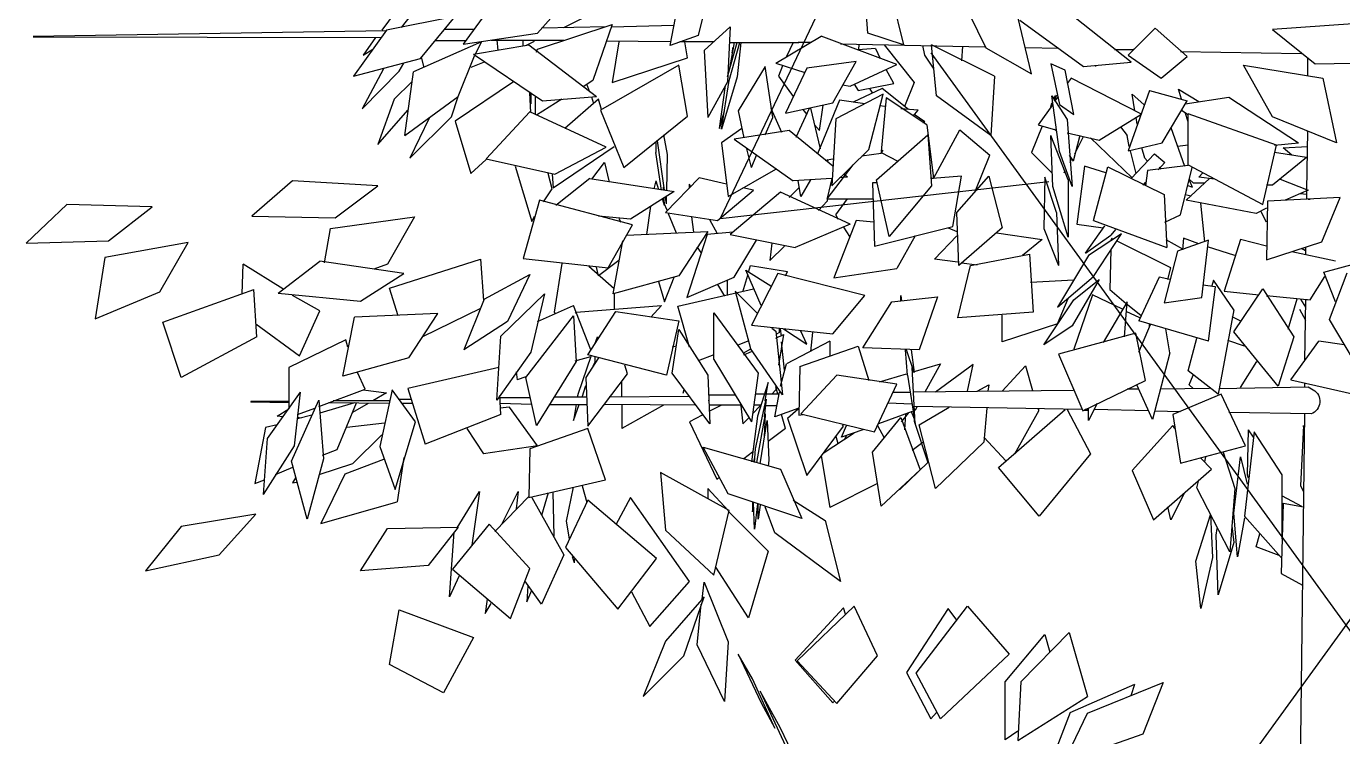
# Model space of a CAD drawing. Header units: millimetres. Extents: x 563079 to 571925, y 2063830 to 2067381.
# Drawn here: x 570921.24 to 570927.71, y 2066940.43 to 2066943.92 of the extents above; entities that cross this region are included whole.
import ezdxf

# ---------------------------------------------------------------- set-up
doc = ezdxf.new("R2010")
doc.units = ezdxf.units.MM
doc.header["$MEASUREMENT"] = 0
doc.linetypes.add('ACAD_ISO10W100', pattern=[18.5, 12, -3, 0.5, -3])
doc.layers.add('moi', color=7, linetype='Continuous')
doc.layers.add('SO', color=48, linetype='Continuous')

# ---------------------------------------------------------------- blocks, each defined once
blk = doc.blocks.new('fsdfasdfsdf')
at = {"color": 99, "linetype": 'ByBlock'}
for p, q in [((592906.08, 2068677.67), (592903.11, 2068717.81)), ((592634.92, 2068700.86), (592619.46, 2068681.24)), ((592677.74, 2068698.63), (592657.52, 2068670.98)), ((592703.31, 2068677.67), (592725.31, 2068702.65)), ((592784.77, 2068670.09), (592790.12, 2068697.74)), ((592807.96, 2068701.31), (592802.02, 2068676.34)), ((592920.35, 2068702.2), (592928.08, 2068670.54)), ((592963.16, 2068700.42), (592978.63, 2068668.75)), ((592615.9, 2068690.61), (592607.57, 2068679.46)), ((592652.76, 2068687.93), (592610.54, 2068679.46)), ((592631.36, 2068662.06), (592652.76, 2068687.93)), ((592719.36, 2068681.24), (592741.96, 2068692.39)), ((593006.57, 2068652.7), (592997.06, 2068692.84)), ((593067.82, 2068659.83), (593028.57, 2068691.05)), ((592393.5, 2068675.89), (592610.54, 2068679.45)), ((592610.54, 2068679.46), (592590.33, 2068651.36)), ((592664.06, 2068679.9), (592646.12, 2068679.9)), ((592703.31, 2068667.86), (592749.09, 2068683.03)), ((592745.53, 2068681.69), (592705.69, 2068680.8)), ((592749.09, 2068683.03), (592737.2, 2068648.69)), ((592748.5, 2068681.69), (592787.15, 2068682.58)), ((592805.59, 2068666.97), (592821.64, 2068681.69)), ((592821.64, 2068681.69), (592819.86, 2068647.79)), ((592999.44, 2068685.7), (593038.68, 2068657.16)), ((593082.69, 2068680.8), (593066.04, 2068664.29)), ((593102.31, 2068663.4), (593082.69, 2068680.8)), ((593203.99, 2068683.47), (593154.64, 2068679.9)), ((593154.64, 2068679.9), (593180.8, 2068658.94)), ((592393.5, 2068675.44), (592607.33, 2068675)), ((592603.75, 2068675), (592596.27, 2068664.29)), ((592668.82, 2068672.32), (592627.19, 2068654.04)), ((592640.58, 2068673.21), (592659.15, 2068673.21)), ((592657.52, 2068670.98), (592703.31, 2068677.67)), ((592664.06, 2068664.74), (592697.96, 2068670.54)), ((592665.25, 2068664.74), (592668.82, 2068672.32)), ((592719.36, 2068673.21), (592674.76, 2068673.21)), ((592678.33, 2068673.66), (592678.93, 2068666.97)), ((592694.39, 2068669.65), (592694.39, 2068672.77)), ((592696.17, 2068670.09), (592701.52, 2068672.77)), ((592697.96, 2068670.54), (592739.58, 2068638.87)), ((592784.77, 2068672.32), (592745.53, 2068672.77)), ((592753.26, 2068672.32), (592749.09, 2068647.35)), ((592802.02, 2068676.34), (592784.77, 2068670.09)), ((592811.53, 2068672.32), (592790.72, 2068672.32)), ((592795.48, 2068662.51), (592793.69, 2068672.32)), ((592819.86, 2068650.91), (592825.8, 2068671.88)), ((592821.05, 2068671.88), (592863.86, 2068671.88)), ((592821.05, 2068648.69), (592827.59, 2068671.88)), ((592824.02, 2068671.88), (592821.05, 2068654.93)), ((592828.18, 2068671.88), (592825.8, 2068650.91)), ((592827.59, 2068671.88), (592828.18, 2068671.88)), ((592849.59, 2068659.39), (592877.54, 2068675.89)), ((592860.29, 2068671.88), (592856.13, 2068663.4)), ((592871, 2068671.88), (592863.27, 2068671.88)), ((592923.92, 2068658.5), (592877.54, 2068675.89)), ((592978.03, 2068669.2), (592889.43, 2068670.98)), ((592900.73, 2068670.98), (592900.13, 2068667.42)), ((592928.08, 2068670.54), (592906.08, 2068677.67)), ((592916.19, 2068670.54), (592934.62, 2068647.35)), ((592983.98, 2068651.36), (592945.33, 2068670.54)), ((592948.3, 2068639.32), (592945.33, 2068670.54)), ((592596.27, 2068664.29), (592602.22, 2068667.86)), ((592633.73, 2068656.71), (592631.95, 2068662.96)), ((592654.55, 2068638.87), (592664.66, 2068663.85)), ((592664.06, 2068664.74), (592706.28, 2068636.2)), ((592702.71, 2068666.08), (592703.31, 2068667.86)), ((592749.09, 2068647.35), (592795.48, 2068662.51)), ((592805.59, 2068666.97), (592807.96, 2068625.94)), ((592822.83, 2068665.63), (592823.42, 2068669.2)), ((592822.83, 2068666.52), (592822.83, 2068665.63)), ((592910.84, 2068668.31), (592900.13, 2068667.42)), ((592910.84, 2068668.31), (592913.81, 2068662.06)), ((592941.16, 2068664.29), (592939.97, 2068670.09)), ((592946.51, 2068656.27), (592941.16, 2068664.29)), ((592964.35, 2068669.65), (592963.76, 2068660.73)), ((592978.63, 2068668.75), (593006.57, 2068652.7)), ((593023.38, 2068668.29), (593002.77, 2068668.75)), ((593069.01, 2068667.42), (593057.71, 2068667.42)), ((593066.04, 2068664.29), (593086.25, 2068650.02)), ((593069.6, 2068667.86), (593069.01, 2068667.42)), ((593086.25, 2068650.02), (593102.31, 2068663.4)), ((593098.15, 2068666.52), (593172.48, 2068665.19)), ((592590.33, 2068651.36), (592631.36, 2068662.06)), ((592608.76, 2068655.82), (592595.68, 2068631.29)), ((592595.68, 2068631.29), (592618.27, 2068654.48)), ((592618.27, 2068654.48), (592621.25, 2068659.39)), ((592670.6, 2068659.83), (592662.28, 2068656.71)), ((592790.12, 2068658.05), (592741.96, 2068630.4)), ((592795.48, 2068626.83), (592790.12, 2068658.05)), ((592843.05, 2068657.16), (592826.4, 2068629.95)), ((592847.8, 2068625.94), (592843.05, 2068657.16)), ((592849.59, 2068659.39), (592867.43, 2068653.59)), ((592853.75, 2068657.6), (592851.37, 2068651.36)), ((592868.62, 2068656.27), (592855.53, 2068628.62)), ((592898.94, 2068660.28), (592868.62, 2068656.27)), ((592884.67, 2068634.86), (592898.94, 2068660.28)), ((592895.38, 2068645.12), (592923.92, 2068658.5)), ((592922.13, 2068646.9), (592917.38, 2068655.37)), ((593027.39, 2068654.93), (593018.47, 2068658.94)), ((593018.47, 2068658.94), (593023.82, 2068633.97)), ((593032.74, 2068627.72), (593027.39, 2068654.93)), ((593038.68, 2068657.16), (593067.82, 2068659.83)), ((593045.82, 2068657.6), (593046.41, 2068657.6)), ((593046.41, 2068657.6), (593046.41, 2068657.6)), ((593154.64, 2068626.39), (593136.8, 2068658.05)), ((593136.8, 2068658.05), (593185.56, 2068650.02)), ((593176.05, 2068662.06), (593176.05, 2068651.36)), ((593180.8, 2068658.94), (593228.97, 2068659.83)), ((592626, 2068647.79), (592615.3, 2068637.09)), ((592621.84, 2068614.79), (592627.19, 2068654.04)), ((592688.44, 2068647.79), (592652.76, 2068623.71)), ((592737.2, 2068648.69), (592731.26, 2068644.67)), ((592735.42, 2068641.55), (592733.63, 2068646.46)), ((592819.86, 2068647.79), (592807.96, 2068625.94)), ((592825.8, 2068650.91), (592816.29, 2068618.8)), ((592816.29, 2068618.8), (592821.05, 2068648.69)), ((592851.37, 2068651.36), (592860.29, 2068638.87)), ((592897.75, 2068646.46), (592900.13, 2068642.44)), ((592900.13, 2068642.44), (592922.13, 2068646.9)), ((592934.62, 2068647.35), (592928.68, 2068632.63)), ((592983.98, 2068651.36), (592981.6, 2068614.79)), ((593030.95, 2068650.02), (593028.57, 2068646.9)), ((593073.77, 2068628.17), (593030.95, 2068650.02)), ((593185.56, 2068650.02), (593193.88, 2068610.33)), ((592621.84, 2068614.79), (592654.55, 2068638.87)), ((592650.38, 2068626.39), (592654.55, 2068638.87)), ((592699.14, 2068629.06), (592698.55, 2068641.1)), ((592698.55, 2068641.1), (592699.14, 2068640.66)), ((592699.14, 2068640.66), (592699.14, 2068634.41)), ((592702.12, 2068627.72), (592702.12, 2068638.43)), ((592706.28, 2068636.2), (592739.58, 2068638.87)), ((592737.8, 2068634.41), (592736.61, 2068638.43)), ((592815.1, 2068619.25), (592818.67, 2068645.56)), ((592915.59, 2068640.21), (592886.46, 2068625.05)), ((592890.62, 2068646.01), (592895.38, 2068645.12)), ((592915, 2068643.78), (592897.16, 2068635.31)), ((592906.67, 2068606.32), (592915.59, 2068640.21)), ((592909.05, 2068641.1), (592907.27, 2068643.78)), ((592931.05, 2068630.85), (592915, 2068643.78)), ((592981.6, 2068614.79), (592948.3, 2068639.32)), ((593023.82, 2068604.98), (593019.06, 2068639.32)), ((593019.06, 2068639.32), (593028.57, 2068624.6)), ((593020.25, 2068637.09), (593021.44, 2068639.32)), ((593020.84, 2068636.2), (593022.03, 2068639.77)), ((593022.63, 2068638.43), (593020.84, 2068635.75)), ((593021.44, 2068639.32), (593022.03, 2068638.87)), ((593079.12, 2068642.44), (593066.04, 2068605.43)), ((593068.42, 2068640.21), (593075.55, 2068633.97)), ((593070.2, 2068629.95), (593068.42, 2068640.21)), ((593079.12, 2068642.44), (593102.31, 2068636.2)), ((593098.74, 2068637.09), (593096.96, 2068643.33)), ((593096.96, 2068643.33), (593109.45, 2068635.75)), ((593101.12, 2068634.41), (593127.88, 2068638.43)), ((593127.88, 2068638.43), (593170.69, 2068610.33)), ((592615.3, 2068637.09), (592605.19, 2068609.44)), ((592605.19, 2068609.44), (592623.63, 2068630.4)), ((592718.17, 2068637.09), (592702.71, 2068627.28)), ((592740.77, 2068637.09), (592719.96, 2068619.25)), ((592742.55, 2068630.85), (592740.77, 2068637.09)), ((592741.96, 2068630.4), (592756.23, 2068595.17)), ((592846.62, 2068631.74), (592853.16, 2068617.02)), ((592855.53, 2068628.62), (592884.67, 2068634.86)), ((592862.08, 2068613.9), (592870.4, 2068631.74)), ((592866.24, 2068630.85), (592868.62, 2068627.72)), ((592870.4, 2068631.74), (592871, 2068631.74)), ((592871, 2068631.74), (592876.94, 2068606.76)), ((592888.83, 2068636.64), (592875.16, 2068603.64)), ((592876.35, 2068617.91), (592878.73, 2068633.52)), ((592904.3, 2068634.41), (592888.83, 2068636.64)), ((592916.78, 2068632.63), (592913.21, 2068633.08)), ((592917.38, 2068637.98), (592914.4, 2068604.98)), ((592942.35, 2068621.48), (592917.38, 2068637.98)), ((592937, 2068630.4), (592926.3, 2068631.29)), ((592934.03, 2068626.83), (592937, 2068630.4)), ((593019.66, 2068633.97), (593010.74, 2068621.48)), ((593018.47, 2068632.18), (593019.06, 2068634.86)), ((593023.82, 2068633.97), (593032.74, 2068627.72)), ((593086.85, 2068610.33), (593102.31, 2068636.2)), ((593098.74, 2068630.4), (593102.9, 2068627.72)), ((592624.81, 2068600.97), (592650.38, 2068626.39)), ((592636.71, 2068625.49), (592624.81, 2068600.97)), ((592652.76, 2068623.71), (592662.28, 2068591.6)), ((592698.55, 2068629.51), (592671.79, 2068600.52)), ((592745.53, 2068607.65), (592698.55, 2068629.51)), ((592702.71, 2068627.28), (592702.12, 2068627.72)), ((592756.23, 2068595.17), (592795.48, 2068626.83)), ((592815.1, 2068619.25), (592818.07, 2068629.95)), ((592826.4, 2068629.95), (592829.97, 2068613.45)), ((592843.05, 2068615.24), (592847.8, 2068625.94)), ((592886.46, 2068625.05), (592884.08, 2068584.02)), ((592941.16, 2068623.26), (592934.62, 2068627.72)), ((592939.97, 2068622.82), (592941.16, 2068623.26)), ((593028.57, 2068624.6), (593031.55, 2068583.57)), ((593048.2, 2068612.11), (593073.77, 2068627.72)), ((593070.79, 2068625.94), (593071.39, 2068621.93)), ((593073.77, 2068627.72), (593073.77, 2068628.17)), ((593102.9, 2068623.26), (593101.12, 2068629.06)), ((593157.02, 2068608.99), (593102.9, 2068628.17)), ((593102.9, 2068596.95), (593102.9, 2068628.17)), ((593193.88, 2068610.33), (593154.64, 2068626.39)), ((592780.61, 2068615.24), (592782.99, 2068603.2)), ((592828.78, 2068619.25), (592816.29, 2068610.33)), ((592857.91, 2068617.91), (592824.02, 2068612.56)), ((592884.67, 2068596.06), (592857.91, 2068617.91)), ((592873.37, 2068621.48), (592876.35, 2068617.91)), ((592911.43, 2068587.59), (592942.95, 2068615.24)), ((592942.35, 2068621.48), (592946.51, 2068588.48)), ((592942.95, 2068615.24), (592945.33, 2068584.02)), ((592946.51, 2068588.48), (592962.57, 2068618.36)), ((592962.57, 2068618.36), (592981, 2068602.75)), ((593013.11, 2068620.59), (593006.57, 2068604.53)), ((593010.74, 2068621.48), (593021.44, 2068618.36)), ((593029.17, 2068587.59), (593018.47, 2068614.79)), ((593019.66, 2068583.57), (593018.47, 2068614.79)), ((593022.03, 2068617.47), (593020.84, 2068618.8)), ((593028.57, 2068616.57), (593048.2, 2068612.11)), ((593036.31, 2068614.79), (593032.14, 2068599.18)), ((593033.33, 2068603.64), (593038.68, 2068614.34)), ((593061.28, 2068620.14), (593065.44, 2068614.79)), ((593066.63, 2068608.1), (593065.44, 2068614.79)), ((593092.2, 2068619.7), (593100.53, 2068596.06)), ((593176.05, 2068617.47), (593175.45, 2068581.34)), ((593176.64, 2068617.02), (593176.05, 2068617.47)), ((592712.82, 2068582.68), (592750.28, 2068608.1)), ((592714.01, 2068591.15), (592745.53, 2068607.65)), ((592775.85, 2068610.78), (592775.85, 2068604.53)), ((592781.2, 2068581.34), (592777.04, 2068611.67)), ((592816.29, 2068610.33), (592820.45, 2068577.33)), ((592824.02, 2068612.56), (592860.29, 2068587.14)), ((592834.72, 2068595.17), (592831.75, 2068606.76)), ((592884.08, 2068584.02), (592906.67, 2068606.32)), ((592914.4, 2068604.09), (592915.59, 2068605.87)), ((593068.42, 2068588.92), (593042.85, 2068613.45)), ((593066.04, 2068605.43), (593086.85, 2068610.33)), ((593076.15, 2068600.97), (593074.36, 2068607.21)), ((593102.9, 2068608.99), (593096.36, 2068608.1)), ((593148.69, 2068572.42), (593157.02, 2068608.99)), ((593155.83, 2068608.99), (593170.69, 2068610.33)), ((593161.18, 2068607.21), (593176.05, 2068608.1)), ((593166.53, 2068602.75), (593161.18, 2068607.21)), ((592662.28, 2068591.6), (592671.79, 2068600.07)), ((592671.79, 2068600.52), (592714.01, 2068591.15)), ((592736.61, 2068588.03), (592744.34, 2068598.29)), ((592744.34, 2068598.29), (592747.31, 2068586.25)), ((592779.42, 2068581.34), (592775.85, 2068604.53)), ((592782.99, 2068603.2), (592782.39, 2068580.9)), ((592834.72, 2068595.17), (592837.7, 2068602.75)), ((592879.92, 2068599.63), (592884.67, 2068600.52)), ((592881.7, 2068600.07), (592881.1, 2068599.18)), ((592902.51, 2068602.3), (592914.4, 2068604.09)), ((592914.4, 2068604.53), (592924.51, 2068599.18)), ((592972.08, 2068580.45), (592981, 2068602.75)), ((593006.57, 2068604.53), (593019.06, 2068592.05)), ((593031.55, 2068583.57), (593023.82, 2068604.98)), ((593029.76, 2068602.75), (593032.14, 2068599.18)), ((593030.36, 2068598.29), (593030.95, 2068600.07)), ((593067.23, 2068605.43), (593070.79, 2068591.6)), ((593067.82, 2068588.48), (593082.09, 2068603.64)), ((593077.93, 2068599.18), (593076.15, 2068600.97)), ((593082.09, 2068603.64), (593088.63, 2068598.29)), ((593088.63, 2068598.29), (593084.47, 2068593.83)), ((593175.45, 2068601.41), (593154.64, 2068584.46)), ((593175.45, 2068601.41), (593155.83, 2068604.53)), ((592689.63, 2068596.06), (592699.74, 2068562.17)), ((592712.23, 2068582.23), (592709.85, 2068591.6)), ((592712.23, 2068591.15), (592712.82, 2068582.68)), ((592820.45, 2068577.33), (592849.59, 2068594.28)), ((592881.1, 2068575.99), (592897.16, 2068596.95)), ((592893.59, 2068589.37), (592891.21, 2068591.15)), ((592963.76, 2068589.82), (592945.92, 2068588.48)), ((592958.41, 2068559.04), (592963.76, 2068589.82)), ((592960.79, 2068567.52), (592980.41, 2068589.82)), ((592980.41, 2068589.82), (592988.73, 2068558.15)), ((593026.79, 2068592.05), (593027.39, 2068593.38)), ((593039.28, 2068596.06), (593034.52, 2068560.38)), ((593052.36, 2068592.05), (593039.28, 2068596.06)), ((593044.63, 2068562.61), (593053.55, 2068595.61)), ((593053.55, 2068595.61), (593088.04, 2068578.67)), ((593077.93, 2068593.38), (593076.74, 2068584.02)), ((593102.9, 2068596.51), (593077.93, 2068593.38)), ((593086.25, 2068594.28), (593085.07, 2068595.17)), ((593098.15, 2068566.18), (593105.28, 2068595.17)), ((593102.9, 2068596.95), (593148.69, 2068572.42)), ((593109.45, 2068589.37), (593111.82, 2068592.05)), ((592552.86, 2068587.14), (592527.89, 2068565.29)), ((592605.19, 2068584.02), (592552.86, 2068587.14)), ((592579.03, 2068564.39), (592605.19, 2068584.02)), ((592706.87, 2068574.21), (592712.23, 2068582.23)), ((592735.42, 2068588.48), (592714.61, 2068571.98)), ((592735.42, 2068588.48), (592787.15, 2068580.45)), ((592775.85, 2068587.14), (592774.66, 2068582.23)), ((592775.85, 2068587.14), (592777.64, 2068581.79)), ((592780.61, 2068581.34), (592780.61, 2068583.13)), ((592802.61, 2068588.92), (592781.8, 2068567.52)), ((592797.26, 2068583.57), (592796.67, 2068584.91)), ((592796.67, 2068582.68), (592796.67, 2068584.91)), ((592819.26, 2068584.91), (592802.61, 2068588.92)), ((592835.91, 2068581.34), (592829.37, 2068582.68)), ((592863.86, 2068582.68), (592857.91, 2068576.88)), ((592884.08, 2068588.48), (592860.29, 2068587.14)), ((592865.05, 2068577.33), (592863.27, 2068587.14)), ((592871, 2068587.59), (592865.05, 2068577.33)), ((592884.08, 2068588.48), (592881.1, 2068576.44)), ((592893.59, 2068589.37), (592888.83, 2068588.92)), ((592911.43, 2068585.8), (592909.05, 2068585.8)), ((592909.05, 2068585.8), (592910.24, 2068547)), ((592919.16, 2068552.8), (592911.43, 2068587.59)), ((592945.33, 2068584.02), (592919.16, 2068552.8)), ((592946.51, 2068588.48), (592944.73, 2068588.92)), ((592945.92, 2068588.48), (592944.73, 2068588.03)), ((593014.9, 2068589.37), (593014.3, 2068557.71)), ((593022.03, 2068567.52), (593014.9, 2068589.37)), ((593029.17, 2068552.35), (593019.66, 2068583.57)), ((593029.17, 2068587.59), (593029.17, 2068552.35)), ((593076.74, 2068586.25), (593074.96, 2068584.46)), ((593076.74, 2068584.91), (593075.55, 2068584.91)), ((593101.72, 2068575.1), (593115.99, 2068588.48)), ((593102.31, 2068584.46), (593105.28, 2068583.13)), ((593103.5, 2068588.03), (593105.88, 2068585.8)), ((593103.5, 2068587.59), (593105.28, 2068583.13)), ((593105.88, 2068585.8), (593113.01, 2068585.8)), ((593118.96, 2068588.03), (593109.45, 2068589.37)), ((593154.64, 2068584.46), (593151.07, 2068584.46)), ((593159.4, 2068588.03), (593176.64, 2068581.34)), ((592704.5, 2068575.1), (592694.39, 2068539.42)), ((592761.58, 2068559.94), (592704.5, 2068575.1)), ((592787.15, 2068580.45), (592760.39, 2068563.5)), ((592781.2, 2068571.98), (592780.02, 2068575.99)), ((592780.02, 2068575.99), (592780.61, 2068574.65)), ((592780.61, 2068576.44), (592781.2, 2068571.98)), ((592780.61, 2068574.65), (592780.61, 2068573.76)), ((592780.61, 2068573.76), (592782.99, 2068568.85)), ((592782.39, 2068572.87), (592781.8, 2068576.88)), ((592782.39, 2068572.87), (592782.39, 2068577.33)), ((592813.91, 2068562.61), (592835.91, 2068581.34)), ((592852.56, 2068580), (592821.64, 2068554.14)), ((592895.38, 2068560.38), (592852.56, 2068580)), ((592881.1, 2068574.65), (592875.75, 2068568.85)), ((592881.1, 2068576.44), (592881.1, 2068575.99)), ((592881.1, 2068575.99), (592881.1, 2068574.65)), ((592881.1, 2068575.99), (592909.05, 2068575.99)), ((592886.46, 2068566.18), (592893.59, 2068575.99)), ((593088.04, 2068578.67), (593089.82, 2068546.11)), ((593101.12, 2068578.67), (593104.69, 2068577.77)), ((593144.53, 2068567.07), (593101.72, 2068575.1)), ((593151.67, 2068574.65), (593151.07, 2068538.53)), ((593196.26, 2068576.88), (593151.67, 2068574.65)), ((593176.64, 2068581.34), (593162.37, 2068575.1)), ((593175.45, 2068578.67), (593171.88, 2068579.11)), ((593175.45, 2068581.34), (593175.45, 2068580.9)), ((593175.45, 2068580.9), (593175.45, 2068575.54)), ((593177.83, 2068575.54), (593176.64, 2068575.54)), ((593184.97, 2068549.68), (593196.26, 2068576.88)), ((592414.31, 2068572.42), (592389.34, 2068548.79)), ((592466.64, 2068571.08), (592414.31, 2068572.42)), ((592439.88, 2068550.12), (592466.64, 2068571.08)), ((592770.5, 2068554.14), (592772.88, 2068571.53)), ((592781.8, 2068567.52), (592813.91, 2068562.61)), ((592783.58, 2068567.07), (592788.34, 2068555.03)), ((592886.46, 2068566.18), (592887.65, 2068563.5)), ((592961.98, 2068534.96), (592960.79, 2068567.52)), ((593022.03, 2068567.52), (593023.22, 2068534.96)), ((593088.63, 2068561.72), (593098.15, 2068566.18)), ((593113.01, 2068549.68), (593110.64, 2068573.31)), ((593151.07, 2068570.19), (593144.53, 2068567.07)), ((593151.07, 2068561.72), (593147.5, 2068568.41)), ((592527.89, 2068565.29), (592579.03, 2068564.39)), ((592572.49, 2068536.74), (592576.05, 2068557.71)), ((592576.05, 2068557.71), (592627.79, 2068564.84)), ((592627.79, 2068564.84), (592611.14, 2068535.85)), ((592699.74, 2068562.17), (592701.52, 2068565.29)), ((592760.39, 2068563.5), (592740.77, 2068565.29)), ((592746.72, 2068533.62), (592761.58, 2068559.94)), ((592753.26, 2068563.95), (592754.45, 2068561.72)), ((592797.85, 2068564.84), (592799.04, 2068555.48)), ((592813.91, 2068554.58), (592809.15, 2068563.06)), ((592895.38, 2068560.38), (592861.48, 2068546.11)), ((592898.94, 2068562.61), (592885.27, 2068527.38)), ((592891.21, 2068558.6), (592894.78, 2068552.8)), ((592909.65, 2068561.72), (592898.94, 2068562.61)), ((592910.24, 2068547), (592958.41, 2068559.04)), ((592955.43, 2068558.15), (592960.79, 2068555.92)), ((592988.73, 2068558.15), (592961.98, 2068534.96)), ((593014.3, 2068557.71), (593023.22, 2068534.96)), ((593034.52, 2068560.38), (593050.58, 2068558.15)), ((593039.87, 2068542.54), (593051.77, 2068559.49)), ((593044.63, 2068562.61), (593089.82, 2068546.11)), ((593058.31, 2068557.26), (593055.33, 2068553.69)), ((592389.34, 2068548.79), (592439.88, 2068550.12)), ((592488.64, 2068549.23), (592437.5, 2068539.87)), ((592471.4, 2068518.9), (592488.64, 2068549.23)), ((592749.69, 2068517.57), (592755.64, 2068550.12)), ((592758.01, 2068553.69), (592807.96, 2068555.92)), ((592807.96, 2068555.92), (592790.12, 2068528.72)), ((592807.37, 2068554.14), (592794.88, 2068515.34)), ((592823.42, 2068555.48), (592807.37, 2068554.14)), ((592821.64, 2068554.14), (592861.48, 2068546.11)), ((592824.02, 2068527.82), (592837.7, 2068550.57)), ((592935.22, 2068553.25), (592923.92, 2068533.18)), ((592947.11, 2068538.97), (592960.79, 2068553.25)), ((592985.17, 2068555.03), (593013.11, 2068551.02)), ((593013.11, 2068551.02), (593001.22, 2068541.2)), ((593039.87, 2068542.54), (593055.33, 2068553.69)), ((593061.87, 2068554.58), (593041.66, 2068541.2)), ((593044.63, 2068528.27), (593061.87, 2068554.58)), ((593055.93, 2068551.91), (593055.33, 2068550.57)), ((593056.52, 2068551.02), (593055.93, 2068551.91)), ((593092.2, 2068533.62), (593058.9, 2068550.12)), ((593089.23, 2068551.02), (593099.34, 2068545.22)), ((593115.39, 2068550.57), (593096.36, 2068543.88)), ((593099.93, 2068551.91), (593099.34, 2068544.77)), ((593109.45, 2068548.34), (593099.93, 2068551.91)), ((593111.23, 2068515.34), (593115.39, 2068550.57)), ((593135.02, 2068551.02), (593124.91, 2068519.35)), ((593151.07, 2068547), (593135.02, 2068551.02)), ((593151.07, 2068538.53), (593184.97, 2068549.68)), ((592803.8, 2068542.99), (592801.42, 2068546.56)), ((592847.21, 2068548.79), (592846.02, 2068538.08)), ((592854.94, 2068547), (592846.02, 2068538.08)), ((592969.11, 2068534.96), (593005.38, 2068542.1)), ((593005.38, 2068542.1), (593007.76, 2068506.42)), ((593041.66, 2068541.2), (593022.63, 2068509.54)), ((593055.33, 2068544.77), (593054.74, 2068520.24)), ((593096.36, 2068543.88), (593088.04, 2068512.22)), ((593131.45, 2068541.2), (593114.8, 2068546.56)), ((593193.29, 2068537.64), (593166.53, 2068543.43)), ((593172.48, 2068545.66), (593174.86, 2068544.33)), ((593174.86, 2068546.11), (593174.86, 2068541.65)), ((593186.15, 2068530.95), (593233.13, 2068543.88)), ((592437.5, 2068539.87), (592431.56, 2068502.4)), ((592521.94, 2068517.57), (592522.54, 2068535.85)), ((592546.92, 2068520.69), (592522.54, 2068535.85)), ((592543.94, 2068518.01), (592569.51, 2068537.64)), ((592621.25, 2068530.05), (592569.51, 2068537.64)), ((592611.14, 2068535.85), (592602.81, 2068532.73)), ((592612.33, 2068521.13), (592668.22, 2068538.97)), ((592668.22, 2068538.97), (592670.01, 2068513.55)), ((592694.39, 2068539.42), (592746.72, 2068533.62)), ((592718.17, 2068536.3), (592713.42, 2068506.42)), ((592750.28, 2068520.69), (592734.82, 2068534.51)), ((592740.77, 2068528.72), (592739.58, 2068534.07)), ((592753.26, 2068538.08), (592740.77, 2068528.72)), ((592832.94, 2068530.95), (592834.13, 2068534.96)), ((592834.13, 2068534.96), (592856.72, 2068531.39)), ((592885.27, 2068527.38), (592923.92, 2068533.18)), ((592961.38, 2068537.19), (592947.11, 2068538.97)), ((592961.38, 2068502.85), (592969.11, 2068534.96)), ((592963.76, 2068536.74), (592973.27, 2068535.41)), ((593090.42, 2068526.49), (593092.2, 2068533.62)), ((592594.49, 2068513.11), (592621.25, 2068530.05)), ((592670.6, 2068514.45), (592698.55, 2068529.61)), ((592698.55, 2068529.61), (592684.87, 2068500.62)), ((592790.12, 2068528.72), (592749.69, 2068517.57)), ((592777.64, 2068525.15), (592781.2, 2068512.66)), ((592781.2, 2068512.66), (592787.15, 2068527.82)), ((592794.88, 2068515.34), (592824.02, 2068527.82)), ((592819.86, 2068516.68), (592819.86, 2068526.04)), ((592829.37, 2068518.9), (592832.34, 2068529.16)), ((592831.15, 2068532.28), (592846.62, 2068522.47)), ((592840.67, 2068510.43), (592831.15, 2068532.28)), ((592850.78, 2068530.05), (592834.72, 2068498.39)), ((592904.3, 2068516.68), (592850.78, 2068530.05)), ((592855.53, 2068528.72), (592856.72, 2068531.39)), ((593032.74, 2068526.04), (593005.98, 2068524.7)), ((593022.63, 2068509.54), (593044.63, 2068528.27)), ((593048.2, 2068526.49), (593031.55, 2068497.94)), ((593032.74, 2068514), (593048.2, 2068526.49)), ((593085.07, 2068527.82), (593072.58, 2068501.07)), ((593091.61, 2068526.49), (593085.07, 2068527.82)), ((593118.37, 2068526.04), (593117.18, 2068522.03)), ((593130.85, 2068507.76), (593118.37, 2068526.04)), ((593177.83, 2068514), (593186.75, 2068528.27)), ((593193.29, 2068512.66), (593186.15, 2068530.95)), ((593189.72, 2068501.96), (593200.43, 2068530.5)), ((592431.56, 2068502.4), (592471.4, 2068518.9)), ((592473.18, 2068500.17), (592529.08, 2068520.24)), ((592530.86, 2068491.25), (592529.08, 2068520.24)), ((592543.94, 2068518.01), (592594.49, 2068513.11)), ((592617.68, 2068504.19), (592612.33, 2068521.13)), ((592680.71, 2068491.7), (592707.47, 2068517.57)), ((592707.47, 2068517.57), (592699.14, 2068481.89)), ((592750.28, 2068517.57), (592750.28, 2068508.2)), ((592789.53, 2068509.99), (592835.91, 2068520.69)), ((592813.91, 2068523.36), (592818.07, 2068516.23)), ((592838.29, 2068505.53), (592824.61, 2068519.35)), ((592824.61, 2068519.35), (592834.13, 2068484.12)), ((593044.04, 2068517.12), (593032.74, 2068483.67)), ((593062.47, 2068508.2), (593044.04, 2068517.12)), ((593054.74, 2068520.24), (593064.85, 2068511.77)), ((593119.55, 2068522.03), (593111.82, 2068522.92)), ((593115.39, 2068488.58), (593119.55, 2068522.03)), ((593124.91, 2068519.35), (593146.31, 2068517.12)), ((593130.85, 2068494.38), (593148.69, 2068520.69)), ((593148.69, 2068520.69), (593167.72, 2068491.25)), ((592569.51, 2068507.31), (592552.86, 2068516.68)), ((592670.6, 2068514.45), (592658.11, 2068483.23)), ((592703.31, 2068500.62), (592725.31, 2068510.43)), ((592736.01, 2068483.23), (592725.31, 2068510.43)), ((592727.09, 2068506.42), (592779.42, 2068510.43)), ((592779.42, 2068510.43), (592772.88, 2068503.3)), ((592796.67, 2068485.01), (592789.53, 2068509.99)), ((592884.67, 2068493.04), (592904.3, 2068516.68)), ((592903.11, 2068484.56), (592920.95, 2068512.66)), ((592920.95, 2068512.66), (592948.89, 2068515.78)), ((592926.3, 2068513.11), (592926.3, 2068516.68)), ((592926.3, 2068516.68), (592926.89, 2068513.11)), ((592948.89, 2068515.78), (592937.6, 2068483.23)), ((593014.3, 2068486.35), (593032.74, 2068514)), ((593022.63, 2068499.28), (593029.17, 2068514.89)), ((593065.44, 2068512.66), (593050.58, 2068487.69)), ((593063.66, 2068491.25), (593065.44, 2068512.66)), ((593064.85, 2068511.77), (593073.77, 2068504.63)), ((593088.04, 2068512.22), (593111.23, 2068515.34)), ((593151.07, 2068516.68), (593177.83, 2068514)), ((593151.67, 2068515.78), (593151.67, 2068516.23)), ((593169.5, 2068514.45), (593164.15, 2068495.71)), ((593171.88, 2068514.45), (593174.86, 2068509.54)), ((593174.86, 2068514), (593174.26, 2068476.54)), ((593176.05, 2068514), (593174.86, 2068514)), ((592557.03, 2068479.66), (592569.51, 2068507.31)), ((592583.78, 2068467.17), (592590.92, 2068503.3)), ((592642.06, 2068505.53), (592590.92, 2068503.3)), ((592624.22, 2068478.32), (592642.06, 2068505.53)), ((592668.22, 2068508.65), (592632.55, 2068491.25)), ((592696.17, 2068466.28), (592725.31, 2068504.19)), ((592713.42, 2068506.42), (592714.61, 2068505.53)), ((592725.31, 2068504.19), (592727.09, 2068476.09)), ((592726.5, 2068505.97), (592727.09, 2068506.42)), ((592734.23, 2068480.1), (592751.47, 2068506.86)), ((592751.47, 2068506.86), (592790.12, 2068501.07)), ((592790.12, 2068501.07), (592782.39, 2068467.62)), ((592811.53, 2068477.43), (592811.53, 2068505.97)), ((592811.53, 2068505.97), (592838.88, 2068468.96)), ((593007.76, 2068506.42), (592961.38, 2068502.85)), ((592988.73, 2068488.13), (592988.73, 2068504.63)), ((593073.17, 2068502.85), (593064.85, 2068506.86)), ((593115.39, 2068488.58), (593072.58, 2068501.07)), ((593130.85, 2068507.76), (593121.34, 2068456.02)), ((593129.66, 2068503.74), (593135.02, 2068501.07)), ((593171.29, 2068508.2), (593174.86, 2068501.51)), ((593214.1, 2068460.93), (593189.72, 2068501.96)), ((592484.48, 2068466.28), (592473.18, 2068500.17)), ((592530.27, 2068499.28), (592557.03, 2068479.66)), ((592684.87, 2068500.62), (592658.11, 2068483.23)), ((592785.96, 2068468.96), (592790.12, 2068495.71)), ((592790.12, 2068495.71), (592807.96, 2068467.62)), ((592834.72, 2068498.39), (592884.67, 2068493.04)), ((592847.21, 2068496.61), (592849.59, 2068494.82)), ((592849.59, 2068494.82), (592853.75, 2068455.58)), ((592851.97, 2068493.93), (592849.59, 2068492.59)), ((592849.59, 2068490.36), (592854.35, 2068492.59)), ((592854.35, 2068492.59), (592851.37, 2068473.86)), ((592851.97, 2068493.93), (592851.97, 2068496.16)), ((592853.16, 2068491.7), (592852.56, 2068496.16)), ((592854.35, 2068496.16), (592868.62, 2068486.79)), ((592868.62, 2068486.79), (592865.05, 2068494.82)), ((592872.18, 2068493.93), (592871, 2068482.33)), ((593022.63, 2068499.28), (592988.73, 2068488.13)), ((593031.55, 2068497.94), (593014.3, 2068486.35)), ((593070.79, 2068493.48), (593023.22, 2068480.55)), ((593076.74, 2068464.5), (593070.79, 2068493.48)), ((593072.58, 2068481.89), (593079.71, 2068498.84)), ((593079.12, 2068497.05), (593079.12, 2068498.84)), ((593091.61, 2068481.44), (593089.23, 2068496.16)), ((593158.21, 2068460.93), (593130.85, 2068494.38)), ((592530.86, 2068491.25), (592484.48, 2068466.28)), ((592585.57, 2068489.47), (592550.48, 2068472.52)), ((592586.76, 2068485.01), (592585.57, 2068489.47)), ((592678.33, 2068452.45), (592680.71, 2068491.7)), ((592738.39, 2068486.79), (592740.17, 2068491.25)), ((592740.17, 2068491.25), (592739.58, 2068488.58)), ((592788.34, 2068485.46), (592785.96, 2068485.01)), ((592794.88, 2068487.69), (592795.48, 2068487.69)), ((592796.07, 2068486.35), (592796.07, 2068485.9)), ((592832.34, 2068488.58), (592825.8, 2068485.9)), ((592854.94, 2068470.74), (592853.16, 2068488.13)), ((592882.89, 2068488.58), (592856.13, 2068474.75)), ((592864.45, 2068472.97), (592900.13, 2068485.46)), ((592882.89, 2068488.58), (592882.89, 2068479.21)), ((592900.13, 2068485.46), (592906.67, 2068464.5)), ((592937.6, 2068483.23), (592903.11, 2068484.56)), ((593102.9, 2068470.29), (593108.26, 2068490.36)), ((593137.39, 2068485.46), (593127.29, 2068489.02)), ((593167.72, 2068491.25), (593158.21, 2068460.93)), ((593165.94, 2068464.94), (593183.18, 2068488.58)), ((593198.64, 2068486.35), (593183.18, 2068488.58)), ((592624.22, 2068478.32), (592583.78, 2068467.17)), ((592699.14, 2068481.89), (592678.33, 2068452.45)), ((592726.5, 2068476.54), (592736.01, 2068479.21)), ((592736.01, 2068479.21), (592728.28, 2068456.47)), ((592740.77, 2068478.32), (592733.04, 2068466.28)), ((592782.39, 2068467.62), (592734.23, 2068480.1)), ((592738.39, 2068478.77), (592738.39, 2068475.64)), ((592811.53, 2068480.1), (592802.02, 2068476.54)), ((592811.53, 2068477.43), (592834.72, 2068439.07)), ((592834.13, 2068483.67), (592829.37, 2068481)), ((592829.97, 2068480.1), (592834.72, 2068482.33)), ((592853.75, 2068455.58), (592834.13, 2068484.12)), ((592930.46, 2068467.62), (592929.27, 2068483.23)), ((592934.62, 2068469.4), (592929.86, 2068483.23)), ((592932.84, 2068483.23), (592934.62, 2068469.4)), ((593023.22, 2068480.55), (593038.09, 2068445.76)), ((593033.33, 2068483.23), (593032.74, 2068483.67)), ((593091.61, 2068481.44), (593080.9, 2068440.41)), ((592550.48, 2068472.52), (592550.48, 2068447.1)), ((592597.46, 2068459.14), (592592.7, 2068469.4)), ((592679.52, 2068472.52), (592623.63, 2068459.59)), ((592679.52, 2068472.08), (592679.52, 2068472.52)), ((592690.23, 2068469.85), (592690.82, 2068464.94)), ((592727.09, 2068476.09), (592702.71, 2068436.84)), ((592734.23, 2068436.4), (592758.61, 2068468.51)), ((592738.39, 2068475.64), (592737.2, 2068472.97)), ((592758.61, 2068468.51), (592756.82, 2068473.86)), ((592809.15, 2068437.74), (592785.96, 2068468.96)), ((592838.88, 2068468.96), (592834.72, 2068439.07)), ((592852.56, 2068460.93), (592856.13, 2068474.75)), ((592864.45, 2068472.97), (592863.86, 2068443.09)), ((592913.21, 2068463.6), (592929.86, 2068468.51)), ((592935.22, 2068437.74), (592933.43, 2068472.52)), ((592933.43, 2068469.4), (592934.03, 2068469.85)), ((592934.03, 2068469.85), (592950.68, 2068474.75)), ((592950.68, 2068474.75), (592941.16, 2068457.36)), ((592970.89, 2068474.31), (592947.7, 2068457.36)), ((592967.33, 2068457.81), (592970.89, 2068474.31)), ((593003.01, 2068473.42), (592988.73, 2068457.81)), ((593003.01, 2068473.42), (593007.17, 2068458.25)), ((593121.34, 2068456.02), (593102.9, 2068470.29)), ((593135.02, 2068460.04), (593145.12, 2068476.09)), ((592696.17, 2068466.73), (592690.82, 2068464.94)), ((592702.71, 2068436.84), (592696.17, 2068466.28)), ((592730.66, 2068454.24), (592733.04, 2068461.37)), ((592733.04, 2068466.28), (592734.23, 2068436.4)), ((592755.04, 2068454.68), (592755.04, 2068463.6)), ((592807.96, 2068467.62), (592809.15, 2068437.74)), ((592844.83, 2068463.16), (592838.29, 2068442.64)), ((592843.05, 2068452.01), (592844.83, 2068463.16)), ((592849.59, 2068460.93), (592849.59, 2068458.7)), ((592850.78, 2068456.02), (592849.59, 2068460.48)), ((592887.05, 2068467.62), (592865.05, 2068443.98)), ((592923.92, 2068462.27), (592887.05, 2068467.62)), ((592910.24, 2068432.83), (592923.92, 2068462.27)), ((592930.46, 2068467.62), (592935.22, 2068437.74)), ((592973.27, 2068457.81), (592980.41, 2068461.82)), ((592980.41, 2068461.82), (592979.81, 2068457.81)), ((593038.09, 2068445.76), (593076.74, 2068464.5)), ((593080.9, 2068440.41), (593071.39, 2068461.82)), ((593103.5, 2068461.82), (593105.88, 2068467.62)), ((593105.88, 2068459.59), (593103.5, 2068461.82)), ((593121.93, 2068459.59), (593176.64, 2068460.48)), ((593165.94, 2068464.94), (593214.7, 2068453.79)), ((593174.26, 2068462.71), (593174.26, 2068460.48)), ((592537.4, 2068428.82), (592557.62, 2068457.36)), ((592552.27, 2068414.99), (592568.92, 2068452.45)), ((592554.05, 2068424.36), (592557.62, 2068457.36)), ((592568.92, 2068448.44), (592597.46, 2068459.14)), ((592568.92, 2068452.45), (592571.89, 2068416.33)), ((592596.27, 2068458.7), (592610.54, 2068456.91)), ((592610.54, 2068456.91), (592602.04, 2068452.01)), ((592614.11, 2068458.7), (592606.38, 2068423.91)), ((592628.38, 2068439.07), (592614.11, 2068458.7)), ((592618.27, 2068452.9), (592625.71, 2068452.9)), ((592623.63, 2068459.59), (592634.33, 2068425.25)), ((592680.71, 2068443.53), (592680.12, 2068455.13)), ((592698.95, 2068453.79), (592680.12, 2068453.79)), ((592680.12, 2068453.79), (592680.12, 2068453.35)), ((592680.12, 2068453.35), (592680.12, 2068452.9)), ((592733.52, 2068454.24), (592713.42, 2068454.24)), ((592728.28, 2068456.47), (592727.69, 2068454.24)), ((592796.56, 2068454.69), (592747.31, 2068454.24)), ((592793.1, 2068458.7), (592792.5, 2068456.47)), ((592808.44, 2068455.58), (592824.74, 2068455.58)), ((592808.56, 2068452.01), (592808.56, 2068452.45)), ((592842.56, 2068456.02), (592837.08, 2068456.02)), ((592837.1, 2068422.57), (592843.64, 2068452.9)), ((592843.64, 2068452.9), (592842.45, 2068442.2)), ((592851.7, 2068456.02), (592843.69, 2068456.02)), ((592849.59, 2068458.7), (592847.21, 2068456.02)), ((592848.99, 2068442.2), (592851.97, 2068457.36)), ((592921.54, 2068457.36), (592932.09, 2068457.36)), ((593032.14, 2068458.25), (592934.21, 2068457.36)), ((593072.58, 2068459.14), (593065.44, 2068459.14)), ((593115.99, 2068459.59), (593085.66, 2068459.14)), ((593123.12, 2068456.02), (593093.39, 2068443.53)), ((593137.99, 2068424.36), (593123.12, 2068456.02)), ((592550.48, 2068451.56), (592527.29, 2068451.56)), ((592527.29, 2068451.56), (592527.29, 2068451.12)), ((592550.48, 2068450.67), (592527.29, 2068451.12)), ((592543.35, 2068442.64), (592550.48, 2068447.1)), ((592555.84, 2068443.53), (592566.54, 2068447.55)), ((592590.92, 2068450.67), (592569.51, 2068444.43)), ((592612.23, 2068450.22), (592574.87, 2068450.67)), ((592612.33, 2068452.01), (592577.84, 2068452.01)), ((592580.22, 2068422.13), (592592.11, 2068450.67)), ((592599.32, 2068450.37), (592589.73, 2068444.87)), ((592626.54, 2068450.22), (592620.27, 2068450.22)), ((592680.12, 2068451.12), (592680.12, 2068450.67)), ((592699.74, 2068449.78), (592680.12, 2068450.22)), ((592686.06, 2068447.99), (592680.12, 2068447.55)), ((592703.31, 2068424.36), (592686.06, 2068447.99)), ((592710.75, 2068449.78), (592733.63, 2068449.78)), ((592727.09, 2068449.78), (592725.31, 2068439.97)), ((592725.31, 2068439.97), (592728.88, 2068449.78)), ((592800.54, 2068449.33), (592744.34, 2068449.78)), ((592755.04, 2068449.78), (592755.04, 2068435.06)), ((592780.61, 2068449.33), (592755.04, 2068435.06)), ((592828.52, 2068449.33), (592808.56, 2068449.33)), ((592816.29, 2068449.33), (592808.56, 2068445.32)), ((592828.18, 2068448.89), (592829.37, 2068437.74)), ((592835.32, 2068443.98), (592840.07, 2068448.89)), ((592840.42, 2068449.33), (592836.15, 2068449.33)), ((592850.18, 2068448.89), (592843.2, 2068448.89)), ((592863.86, 2068447.55), (592848.99, 2068442.2)), ((592856.72, 2068441.3), (592863.27, 2068447.1)), ((592933.43, 2068445.32), (592912.62, 2068437.74)), ((592918.55, 2068450.71), (592933.23, 2068450.21)), ((592926.89, 2068439.07), (592931.05, 2068444.43)), ((592932.84, 2068445.32), (592934.62, 2068440.86)), ((593037.49, 2068446.66), (592934.62, 2068448.44)), ((592934.62, 2068445.76), (592935.22, 2068446.21)), ((592936.41, 2068448.44), (592935.22, 2068446.21)), ((592937.6, 2068437.29), (592956.03, 2068447.99)), ((592979.22, 2068447.55), (592977.44, 2068426.59)), ((592986.36, 2068410.98), (593027.39, 2068446.66)), ((592996.46, 2068419.45), (593011.33, 2068446.21)), ((593011.33, 2068446.21), (593010.74, 2068447.1)), ((593028.57, 2068446.66), (593042.85, 2068419.45)), ((593039.87, 2068446.66), (593039.28, 2068446.21)), ((593039.28, 2068446.21), (593041.66, 2068446.21)), ((593041.66, 2068446.66), (593039.87, 2068446.66)), ((593041.66, 2068447.1), (593041.06, 2068447.1)), ((593047.01, 2068450.22), (593041.66, 2068439.97)), ((593041.66, 2068439.97), (593041.66, 2068447.55)), ((593041.66, 2068446.21), (593041.66, 2068447.1)), ((593078.52, 2068445.76), (593045.22, 2068446.66)), ((593082.09, 2068445.76), (593098.15, 2068445.32)), ((593178.42, 2068443.98), (593127.88, 2068444.87)), ((592543.35, 2068437.29), (592536.21, 2068435.51)), ((592546.92, 2068442.2), (592543.35, 2068442.64)), ((592564.76, 2068443.09), (592555.84, 2068440.86)), ((592558.22, 2068441.3), (592555.84, 2068441.75)), ((592609.35, 2068438.18), (592586.16, 2068435.51)), ((592615.9, 2068397.6), (592628.38, 2068439.07)), ((592680.71, 2068443.53), (592634.33, 2068425.25)), ((592804.4, 2068443.09), (592796.67, 2068439.07)), ((592796.67, 2068439.07), (592813.32, 2068403.84)), ((592829.37, 2068437.74), (592832.94, 2068441.3)), ((592838.29, 2068442.64), (592834.72, 2068414.55)), ((592843.05, 2068443.98), (592837.7, 2068414.1)), ((592840.07, 2068413.21), (592844.24, 2068439.97)), ((592843.05, 2068443.98), (592842.45, 2068429.71)), ((592844.24, 2068439.97), (592845.43, 2068415.44)), ((592855.53, 2068435.06), (592853.16, 2068443.53)), ((592856.72, 2068441.3), (592868.62, 2068406.07)), ((592863.86, 2068443.09), (592866.24, 2068443.53)), ((592865.05, 2068443.98), (592910.24, 2068432.83)), ((592868.62, 2068406.07), (592891.21, 2068436.4)), ((592890.02, 2068429.71), (592893, 2068436.84)), ((592891.21, 2068436.4), (592890.62, 2068437.29)), ((592909.05, 2068420.34), (592926.3, 2068441.75)), ((592912.03, 2068436.84), (592916.19, 2068429.26)), ((592926.3, 2068441.75), (592938.19, 2068409.64)), ((592929.27, 2068443.98), (592928.68, 2068434.17)), ((592934.62, 2068440.86), (592934.62, 2068439.52)), ((592934.62, 2068439.52), (592942.95, 2068414.1)), ((592947.7, 2068398.04), (592937.6, 2068437.29)), ((593093.39, 2068436.84), (593068.42, 2068409.19)), ((593093.39, 2068443.53), (593098.15, 2068413.65)), ((593094.58, 2068435.06), (593093.39, 2068436.84)), ((593174.26, 2068443.98), (593165.94, 2067736.21)), ((593173.67, 2068436.84), (593171.88, 2068399.83)), ((593173.67, 2068435.95), (593173.67, 2068436.84)), ((592536.21, 2068435.51), (592529.67, 2068401.17)), ((592535.02, 2068394.48), (592537.4, 2068428.82)), ((592607.57, 2068431.05), (592589.73, 2068413.21)), ((592659.9, 2068435.06), (592670.01, 2068419.45)), ((592734.23, 2068435.06), (592698.55, 2068422.57)), ((592744.93, 2068403.4), (592734.23, 2068435.06)), ((592855.53, 2068435.06), (592844.83, 2068427.03)), ((592878.73, 2068419.9), (592897.75, 2068432.38)), ((592886.46, 2068430.16), (592887.65, 2068425.7)), ((592903.11, 2068434.17), (592890.02, 2068429.71)), ((592893, 2068430.6), (592891.81, 2068428.37)), ((592977.44, 2068429.71), (592991.11, 2068414.99)), ((593143.34, 2068432.83), (593137.39, 2068381.1)), ((593139.77, 2068434.17), (593139.18, 2068406.52)), ((593139.77, 2068434.17), (593142.75, 2068429.71)), ((593160.58, 2068406.52), (593143.34, 2068432.83)), ((592535.02, 2068394.48), (592554.05, 2068424.36)), ((592571.3, 2068418.56), (592580.22, 2068422.13)), ((592606.38, 2068423.91), (592615.9, 2068397.6)), ((592703.31, 2068424.36), (592670.01, 2068419.45)), ((592698.55, 2068422.57), (592697.96, 2068392.69)), ((592804.99, 2068423.47), (592852.56, 2068410.09)), ((592820.45, 2068394.92), (592804.99, 2068423.47)), ((592835.32, 2068420.34), (592829.97, 2068416.33)), ((592836.51, 2068414.1), (592837.1, 2068422.57)), ((592914.4, 2068387.34), (592909.05, 2068420.34)), ((592933.43, 2068421.68), (592939.97, 2068426.59)), ((592977.44, 2068426.59), (592947.7, 2068398.04)), ((593098.15, 2068413.65), (593137.99, 2068424.36)), ((593124.31, 2068420.34), (593131.45, 2068398.04)), ((592561.78, 2068379.31), (592552.27, 2068414.99)), ((592571.89, 2068416.33), (592561.78, 2068379.31)), ((592589.73, 2068413.21), (592568.92, 2068406.52)), ((592608.76, 2068415.88), (592584.97, 2068406.96)), ((592621.25, 2068417.22), (592617.08, 2068390.02)), ((592836.51, 2068416.78), (592835.91, 2068414.55)), ((592845.43, 2068415.44), (592844.83, 2068411.87)), ((592877.54, 2068418.11), (592882.89, 2068386.45)), ((592942.95, 2068414.1), (592925.7, 2068397.6)), ((593042.85, 2068419.45), (593011.33, 2068381.1)), ((593117.18, 2068410.09), (593110.64, 2068416.78)), ((593113.01, 2068414.55), (593113.61, 2068417.67)), ((593130.85, 2068382.88), (593135.02, 2068417.67)), ((593135.02, 2068417.67), (593139.18, 2068400.72)), ((592552.86, 2068410.98), (592542.16, 2068406.52)), ((592554.65, 2068404.73), (592552.86, 2068401.61)), ((592584.97, 2068406.96), (592570.11, 2068376.64)), ((592821.05, 2068384.67), (592778.83, 2068407.86)), ((592778.83, 2068407.86), (592781.8, 2068372.62)), ((592813.32, 2068403.84), (592814.5, 2068404.73)), ((592852.56, 2068410.09), (592865.64, 2068379.76)), ((592938.19, 2068409.64), (592914.4, 2068387.34)), ((593011.33, 2068381.1), (592986.36, 2068410.98)), ((593068.42, 2068409.19), (593081.5, 2068378.87)), ((593081.5, 2068378.87), (593117.18, 2068410.09)), ((593139.18, 2068406.52), (593139.77, 2068404.73)), ((593160.58, 2068367.27), (593160.58, 2068406.52)), ((592529.67, 2068401.17), (592535.62, 2068403.4)), ((592552.86, 2068401.61), (592555.24, 2068402.06)), ((592653.95, 2068373.96), (592667.63, 2068396.26)), ((592667.63, 2068396.26), (592662.87, 2068363.26)), ((592681.31, 2068376.19), (592691.41, 2068396.26)), ((592691.41, 2068396.26), (592690.23, 2068385.56)), ((592697.96, 2068392.69), (592744.93, 2068403.4)), ((592713.42, 2068369.06), (592712.82, 2068395.81)), ((592721.15, 2068377.98), (592725.31, 2068398.94)), ((592730.66, 2068399.83), (592733.63, 2068389.57)), ((592807.96, 2068398.04), (592820.45, 2068384.67)), ((592807.96, 2068398.04), (592807.96, 2068391.8)), ((592912.03, 2068401.17), (592882.89, 2068386.45)), ((592925.7, 2068397.6), (592925.11, 2068397.6)), ((593108.26, 2068398.49), (593109.45, 2068403.4)), ((593128.47, 2068359.24), (593108.26, 2068398.49)), ((593131.45, 2068398.04), (593128.47, 2068359.24)), ((593171.88, 2068399.83), (593173.67, 2068396.26)), ((592570.11, 2068376.64), (592617.08, 2068390.02)), ((592697.96, 2068393.14), (592677.14, 2068371.73)), ((592699.74, 2068392.69), (592719.36, 2068357.46)), ((592709.85, 2068395.37), (592705.69, 2068381.54)), ((592734.23, 2068390.91), (592720.55, 2068361.92)), ((592776.45, 2068355.23), (592734.23, 2068390.91)), ((592760.39, 2068392.69), (592751.47, 2068375.75)), ((592796.67, 2068340.96), (592760.39, 2068392.69)), ((592865.64, 2068379.76), (592820.45, 2068394.92)), ((592835.91, 2068389.57), (592835.32, 2068389.57)), ((592835.32, 2068389.57), (592835.32, 2068383.77)), ((592835.32, 2068383.77), (592835.91, 2068388.68)), ((592836.51, 2068373.07), (592835.91, 2068389.57)), ((592838.29, 2068388.68), (592836.51, 2068373.07)), ((592838.88, 2068388.23), (592838.29, 2068388.68)), ((592838.88, 2068379.31), (592838.88, 2068388.23)), ((592840.07, 2068387.79), (592838.88, 2068379.31)), ((592860.29, 2068390.91), (592879.92, 2068378.42)), ((593100.53, 2068395.37), (593092.2, 2068378.87)), ((593161.18, 2068389.12), (593159.99, 2068345.86)), ((593160.58, 2068393.58), (593172.48, 2068387.34)), ((593161.18, 2068389.12), (593173.67, 2068386.9)), ((592530.27, 2068382.44), (592484.48, 2068374.85)), ((592507.67, 2068357.46), (592530.27, 2068382.44)), ((592811.53, 2068344.97), (592821.05, 2068384.67)), ((592820.45, 2068384.22), (592844.83, 2068359.69)), ((592848.99, 2068370.84), (592843.05, 2068386.9)), ((593092.2, 2068378.87), (593090.42, 2068386.9)), ((593107.66, 2068353.45), (593116.58, 2068381.99)), ((593116.58, 2068381.99), (593117.77, 2068355.68)), ((593133.23, 2068356.12), (593130.85, 2068382.88)), ((593137.39, 2068380.21), (593133.23, 2068356.12)), ((593137.39, 2068381.1), (593159.99, 2068355.68)), ((592484.48, 2068374.85), (592462.48, 2068347.65)), ((592594.49, 2068347.65), (592611.14, 2068373.52)), ((592611.14, 2068373.52), (592654.55, 2068374.41)), ((592654.55, 2068374.41), (592636.11, 2068350.77)), ((592673.58, 2068376.19), (592650.98, 2068348.54)), ((592698.55, 2068348.99), (592673.58, 2068376.19)), ((592722.93, 2068367.27), (592721.15, 2068377.98)), ((592781.8, 2068372.62), (592811.53, 2068344.97)), ((592879.92, 2068378.42), (592889.43, 2068340.96)), ((593120.15, 2068369.5), (593120.74, 2068373.52)), ((593129.66, 2068375.3), (593130.85, 2068365.04)), ((592649.19, 2068331.59), (592652.17, 2068371.29)), ((592652.17, 2068371.29), (592652.17, 2068371.29)), ((592712.82, 2068368.61), (592713.42, 2068369.06)), ((592889.43, 2068340.96), (592848.99, 2068370.84)), ((593121.34, 2068332.93), (593120.15, 2068369.5)), ((593130.85, 2068365.04), (593121.34, 2068332.93)), ((593144.53, 2068362.37), (593146.91, 2068370.39)), ((592462.48, 2068347.65), (592507.67, 2068357.46)), ((592719.36, 2068357.46), (592705.69, 2068327.13)), ((592720.55, 2068361.92), (592752.66, 2068324.01)), ((592725.9, 2068352.55), (592724.71, 2068356.12)), ((592752.66, 2068324.01), (592776.45, 2068355.23)), ((592844.83, 2068359.69), (592832.94, 2068318.66)), ((593117.77, 2068355.68), (593110.64, 2068324.46)), ((593158.8, 2068357.01), (593144.53, 2068362.37)), ((592636.11, 2068350.77), (592594.49, 2068347.65)), ((592650.98, 2068348.54), (592686.66, 2068318.21)), ((592686.66, 2068318.21), (592698.55, 2068348.99)), ((592725.9, 2068352.55), (592725.9, 2068354.78)), ((592832.94, 2068318.66), (592812.72, 2068349.88)), ((593110.64, 2068324.46), (593107.66, 2068353.45)), ((592655.14, 2068344.53), (592649.19, 2068331.59)), ((592705.69, 2068327.13), (592695.58, 2068341.41)), ((592772.29, 2068313.31), (592796.67, 2068340.96)), ((592804.4, 2068330.26), (592805.59, 2068340.51)), ((592805.59, 2068340.51), (592820.45, 2068303.94)), ((593159.99, 2068345.86), (593173.07, 2068338.73)), ((592697.36, 2068338.28), (592696.77, 2068328.47)), ((592696.77, 2068328.47), (592699.74, 2068335.61)), ((592760.99, 2068334.72), (592772.29, 2068313.31)), ((592805.59, 2068331.59), (592781.8, 2068304.39)), ((592793.1, 2068295.47), (592805.59, 2068331.59)), ((592612.33, 2068290.12), (592618.27, 2068323.57)), ((592618.27, 2068323.57), (592664.06, 2068306.62)), ((592672.39, 2068330.26), (592671.2, 2068321.34)), ((592671.2, 2068321.34), (592674.76, 2068327.58)), ((592801.42, 2068302.16), (592803.8, 2068327.13)), ((592861.48, 2068292.79), (592891.21, 2068324.9)), ((592897.75, 2068325.8), (592862.67, 2068292.35)), ((592892.4, 2068320.89), (592891.21, 2068324.9)), ((592912.03, 2068295.47), (592897.75, 2068325.8)), ((592955.43, 2068324.46), (592929.86, 2068285.21)), ((592935.81, 2068284.77), (592967.33, 2068325.8)), ((592960.79, 2068317.32), (592955.43, 2068324.46)), ((592967.33, 2068325.8), (592992.9, 2068296.36)), ((592990.52, 2068279.41), (593014.9, 2068308.4)), ((593029.76, 2068309.74), (593000.03, 2068279.41)), ((593014.9, 2068308.4), (593017.87, 2068297.7)), ((593029.76, 2068309.74), (593041.06, 2068270.49)), ((592664.06, 2068306.62), (592645.63, 2068272.72)), ((592781.8, 2068304.39), (592768.12, 2068270.49)), ((592818.07, 2068267.37), (592801.42, 2068302.16)), ((592820.45, 2068303.94), (592818.07, 2068267.37)), ((592768.12, 2068270.49), (592793.1, 2068295.47)), ((592826.4, 2068296.36), (592840.67, 2068266.48)), ((592835.32, 2068281.2), (592826.4, 2068296.36)), ((592884.67, 2068266.48), (592861.48, 2068292.79)), ((592862.67, 2068292.35), (592887.05, 2068266.03)), ((592887.05, 2068266.03), (592912.03, 2068295.47)), ((592992.9, 2068296.36), (592950.68, 2068256.67)), ((592645.63, 2068272.72), (592612.33, 2068290.12)), ((592929.86, 2068285.21), (592944.73, 2068256.67)), ((592950.68, 2068256.67), (592935.81, 2068284.77)), ((592848.99, 2068250.87), (592835.32, 2068281.2)), ((592990.52, 2068243.74), (592990.52, 2068279.41)), ((593000.03, 2068279.41), (592998.25, 2068243.29)), ((593030.36, 2068260.68), (593070.2, 2068278.08)), ((593041.06, 2068260.24), (593087.44, 2068278.97)), ((593067.82, 2068270.94), (593070.2, 2068278.08)), ((593087.44, 2068278.97), (593074.96, 2068247.3)), ((592852.56, 2068250.87), (592840.07, 2068273.62)), ((592840.07, 2068273.62), (592855.53, 2068240.17)), ((592840.67, 2068266.48), (592848.99, 2068250.87)), ((592884.67, 2068266.48), (592885.27, 2068267.37)), ((592998.25, 2068243.29), (593041.06, 2068270.49)), ((592948.3, 2068260.68), (592944.73, 2068256.67)), ((593030.36, 2068260.68), (593019.06, 2068231.25)), ((593026.79, 2068230.36), (593041.06, 2068260.24)), ((592866.24, 2068222.33), (592852.56, 2068250.87)), ((592998.25, 2068249.09), (592990.52, 2068243.74)), ((593074.96, 2068247.3), (593026.79, 2068230.36))]:
    blk.add_line(p, q, dxfattribs=at)
blk.add_lwpolyline([(593176.64, 2068460.48), (593179.66, 2068458.74, -0.635197), (593178.42, 2068443.98, 1.493874)], format="xyb", dxfattribs=at)

msp = doc.modelspace()

# ---------------------------------------------------------------- linework, layer by layer
at = {"layer": 'moi', "color": 5, "linetype": 'ACAD_ISO10W100', "ltscale": 0.5}
for points in [[(570929.21175, 2066938.93502), (570925.29754, 2066944.33495), (570924.65324, 2066942.97904), (570926.26858, 2066943.16092)], [(570926.3669, 2066939.10172), (570930.15721, 2066944.33495), (570930.80151, 2066942.97904), (570929.18616, 2066943.16092)]]:
    msp.add_lwpolyline(points, dxfattribs=at)

# ---------------------------------------------------------------- block references
at = {"layer": 'SO', "color": 5, "xscale": 0.007999999914318323, "yscale": 0.007999999914318323, "zscale": 0.007999999914318323}
msp.add_blockref('fsdfasdfsdf', (566182.13012, 2050394.4683), dxfattribs=at)

doc.saveas('drawing.dxf')
